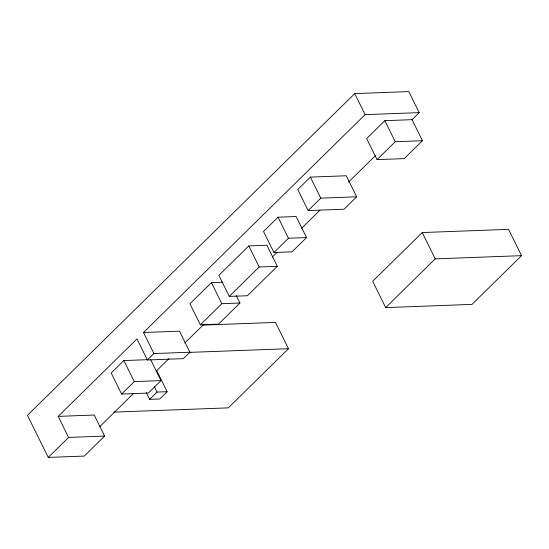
<?xml version="1.0" encoding="UTF-8"?>
<svg xmlns="http://www.w3.org/2000/svg" width="549" height="549" viewBox="0 0 549 549"><rect width="100%" height="100%" fill="white"/><g stroke="black" fill="none" stroke-linecap="round" stroke-linejoin="round"><path stroke-width="0.82" d="M412.038 119.668L422.442 140.716L404.236 158.613L377.046 159.622L366.65 138.574L384.849 120.677L412.038 119.668L419.196 112.634L408.792 91.587L354.723 93.591L27.45 415.319L48.257 457.413L84.265 456.075L104.605 436.084L94.202 415.037L58.187 416.375L68.591 437.423L104.605 436.084M58.187 416.375L136.969 338.925L147.372 359.972L183.38 358.641L189.913 352.218L179.516 331.171L143.502 332.509L153.905 353.556L189.913 352.218M143.502 332.509L365.126 114.638L419.196 112.634M147.283 359.691L123.861 360.563L111.186 373.018L121.59 394.065L148.354 393.077L161.029 380.615L150.625 359.568M310.377 177.101L297.75 189.508L308.154 210.555L344.058 209.224L356.678 196.817L346.275 175.769L310.377 177.101L320.774 198.148L356.678 196.817M222.963 282.227L211.44 282.653L189.947 303.775L200.351 324.823L218.468 324.15L239.954 303.027L236.242 295.513M248.779 245.945L218.859 275.358L229.262 296.405L247.379 295.733L277.3 266.32L266.896 245.273L248.779 245.945L259.183 266.992L277.3 266.32M278.027 217.191L263.52 231.452L273.924 252.499L292.041 251.826L306.541 237.566L296.137 216.519L278.027 217.191L288.431 238.239L306.541 237.566M48.257 457.413L68.591 437.423M147.372 359.972L153.905 353.556M121.59 394.065L134.265 381.61L161.029 380.615M308.154 210.555L320.774 198.148M200.351 324.823L221.837 303.7L239.954 303.027M229.262 296.405L259.183 266.992M273.924 252.499L288.431 238.239M99.863 426.552L133.455 393.53M168.948 358.634L156.726 370.65L167.129 391.698L159.732 398.972L149.616 399.343L146.267 392.583M184.841 343.015L203.782 324.397M272.229 257.11L277.115 252.307M301.559 228.274L319.889 210.253M348.615 182.021L375.502 155.587M377.046 159.622L395.253 141.724L422.442 140.716M149.616 399.343L157.014 392.075L167.129 391.698M202.869 325.097L275.495 322.407L288.5 348.711L228.322 407.866L113.835 412.114M422.25 232.556L372.675 281.287L385.679 307.598L471.975 304.393L521.55 255.662L508.546 229.352L422.25 232.556L435.254 258.86L521.55 255.662M385.679 307.598L435.254 258.86M189.384 352.389L288.5 348.711M384.849 120.677L395.253 141.724M354.723 93.591L365.126 114.638M211.44 282.653L221.837 303.7M154.413 386.812L157.014 392.075M123.861 360.563L134.265 381.61"/></g></svg>
